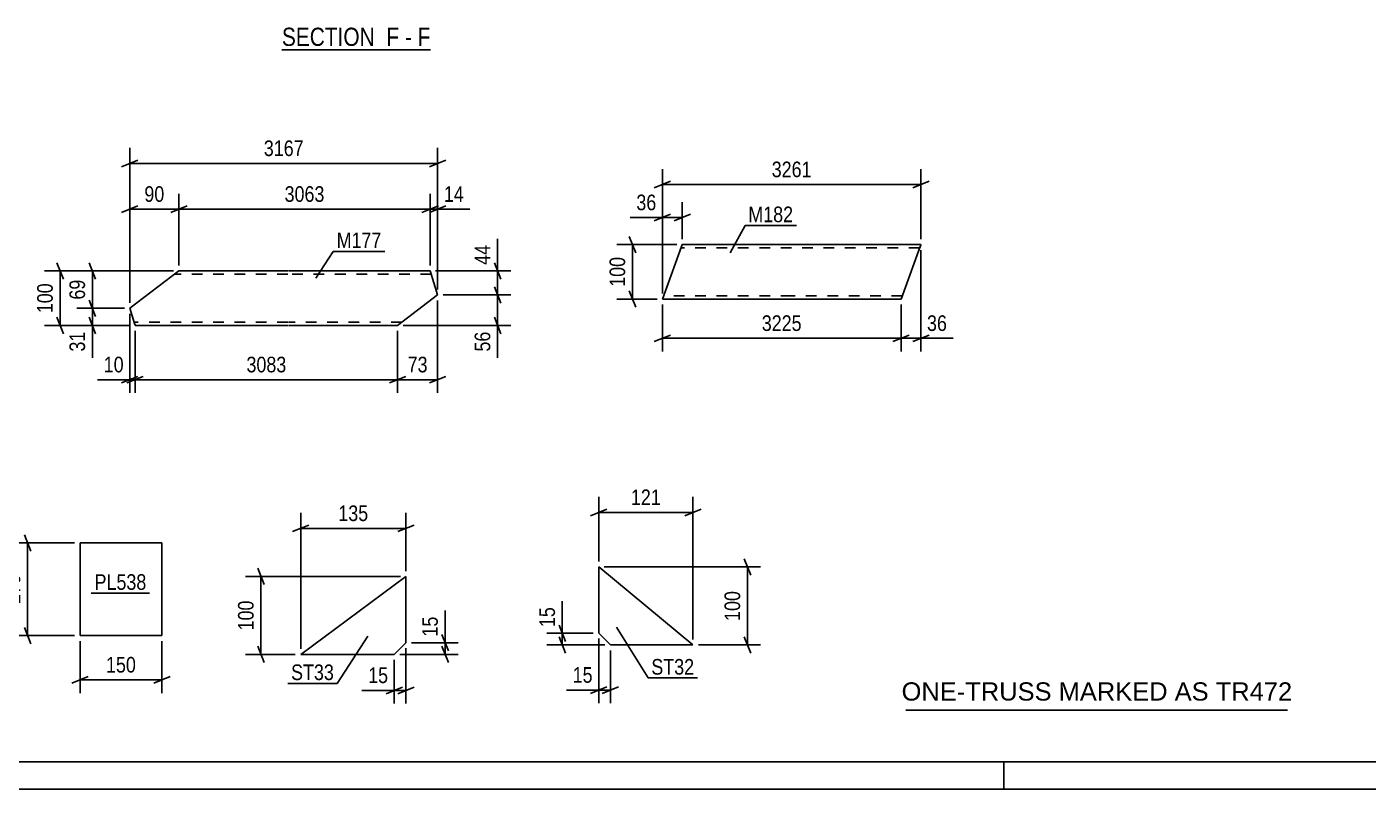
# Model space of a CAD drawing. Header units: millimetres. Extents: x 0 to 841, y 0 to 594.
# Drawn here: x 241.9 to 487.8, y 0 to 139.8 of the extents above; entities that cross this region are included whole.
import ezdxf

# ---------------------------------------------------------------- set-up
doc = ezdxf.new("R2010")
doc.units = ezdxf.units.MM
doc.linetypes.add('DXK_LINE_DOT2', pattern=[3.9198, 1.9599, -1.9599])
doc.styles.add('Arial', font='ARIAL.TTF', dxfattribs={"height": 0.2})
doc.styles.add('Arial Narrow', font='ARIALN.TTF', dxfattribs={"height": 0.2})

# ---------------------------------------------------------------- blocks, each defined once
blk = doc.blocks.new('Unknown-814521729-1135')
at = {"color": 5, "linetype": 'Continuous'}
for p, q in [((5, 5), (836, 5)), ((421, 0), (421, 5)), ((0, 0), (841, 0))]:
    blk.add_line(p, q, dxfattribs=at)
blk = doc.blocks.new('Unknown-814521729-14264')
at = {"color": 7, "linetype": 'Continuous'}
blk.add_line((403, 14.5), (473, 14.5), dxfattribs=at)
at = {"color": 7, "style": 'Arial'}
blk.add_text('ONE-TRUSS MARKED AS TR472', height=3.3428, dxfattribs=at).set_placement((402.24, 16.25))
blk = doc.blocks.new('Unknown-814521729-17 - 2369')
at = {"color": 6, "linetype": 'Continuous'}
blk.add_line((288.63, 135.57), (315.85, 135.57), dxfattribs=at)
at = {"color": 0, "linetype": 'Continuous'}
blk.add_wipeout([(306.74, 136.32), (306.74, 139.82), (288.63, 139.82), (288.63, 136.32)], dxfattribs=at)
at = {"color": 7, "linetype": 'Continuous', "style": 'Arial Narrow'}
blk.add_text('SECTION ', height=3.34, dxfattribs=at).set_placement((288.63, 136.32))
at = {"color": 0, "linetype": 'Continuous'}
blk.add_wipeout([(310.13, 136.32), (310.13, 139.82), (307.79, 139.82), (307.79, 136.32)], dxfattribs=at)
blk.add_wipeout([(312.45, 136.32), (312.45, 139.82), (311.18, 139.82), (311.18, 136.32)], dxfattribs=at)
at = {"color": 7, "linetype": 'Continuous', "style": 'Arial Narrow'}
blk.add_text('F', height=3.34, dxfattribs=at).set_placement((307.79, 136.32))
at = {"color": 0, "linetype": 'Continuous'}
blk.add_wipeout([(315.85, 136.32), (315.85, 139.82), (313.5, 139.82), (313.5, 136.32)], dxfattribs=at)
at = {"color": 7, "linetype": 'Continuous', "style": 'Arial Narrow'}
for s, p in [('-', (311.18, 136.32)), ('F', (313.5, 136.32))]:
    blk.add_text(s, height=3.34, dxfattribs=at).set_placement(p)
blk = doc.blocks.new('Part-814521729-2175 - 2161')
at = {"color": 2, "linetype": 'Continuous'}
for p, q in [((251.62, 45.17), (251.62, 28.17)), ((251.62, 45.17), (266.62, 45.17)), ((266.62, 45.17), (266.62, 28.17)), ((251.62, 28.17), (266.62, 28.17))]:
    blk.add_line(p, q, dxfattribs=at)
blk = doc.blocks.new('Part-814521729-1887 - 1871')
at = {"color": 2, "linetype": 'Continuous'}
for p, q in [((346.72, 40.75), (346.72, 28.61)), ((363.99, 26.46), (346.72, 40.75)), ((346.72, 28.61), (348.86, 26.46)), ((348.86, 26.46), (363.99, 26.46))]:
    blk.add_line(p, q, dxfattribs=at)
blk = doc.blocks.new('Part-814521729-1812 - 1796')
at = {"color": 2, "linetype": 'Continuous'}
for p, q in [((311.36, 39.01), (292.07, 24.72)), ((311.36, 39.01), (311.36, 26.87)), ((292.07, 24.72), (309.22, 24.72)), ((311.36, 26.87), (309.22, 24.72))]:
    blk.add_line(p, q, dxfattribs=at)
blk = doc.blocks.new('Part-814521729-5874 - 5868')
at = {"color": 2, "linetype": 'Continuous'}
for p, q in [((361.6, 98.68), (358.4, 89.88)), ((362.04, 99.88), (361.6, 98.68)), ((382.04, 99.88), (362.04, 99.88)), ((405.78, 99.88), (382.14, 99.88)), ((402.14, 89.88), (405.34, 98.68)), ((405.74, 99.79), (405.34, 98.68)), ((405.74, 99.79), (405.78, 99.88)), ((382.04, 89.88), (358.4, 89.88)), ((402.14, 89.88), (382.14, 89.88))]:
    blk.add_line(p, q, dxfattribs=at)
at = {"color": 7, "linetype": 'DXK_LINE_DOT2'}
for p, q in [((382.04, 99.28), (361.82, 99.28)), ((405.56, 99.28), (382.14, 99.28)), ((405.34, 98.68), (405.65, 99.53)), ((382.04, 90.48), (358.61, 90.48)), ((402.35, 90.48), (382.14, 90.48))]:
    blk.add_line(p, q, dxfattribs=at)
blk = doc.blocks.new('Part-814521729-5952 - 5946')
at = {"color": 2, "linetype": 'Continuous'}
for p, q in [((260.74, 88.19), (269.74, 95.04)), ((289.74, 95.04), (269.74, 95.04)), ((315.81, 95.04), (289.84, 95.04)), ((315.81, 95.04), (317.18, 90.64)), ((317.18, 90.64), (309.84, 85.04)), ((261.62, 85.39), (260.74, 88.19)), ((261.7, 85.13), (261.62, 85.39)), ((261.72, 85.04), (261.7, 85.13)), ((289.74, 85.04), (261.72, 85.04)), ((309.84, 85.04), (289.84, 85.04))]:
    blk.add_line(p, q, dxfattribs=at)
at = {"color": 7, "linetype": 'DXK_LINE_DOT2'}
for p, q in [((289.74, 94.44), (268.95, 94.44)), ((316, 94.44), (289.84, 94.44)), ((261.52, 85.69), (261.49, 85.78)), ((289.74, 85.64), (261.54, 85.64)), ((310.63, 85.64), (289.84, 85.64))]:
    blk.add_line(p, q, dxfattribs=at)
blk = doc.blocks.new('StraightDimension-814521729-2177 - 2161')
at = {"color": 7, "linetype": 'Continuous'}
for p, q in [((250.62, 45.17), (239.16, 45.17)), ((242.61, 43.67), (241.41, 46.67)), ((242.01, 28.17), (242.01, 45.17)), ((241.41, 29.67), (242.61, 26.67)), ((250.62, 28.17), (239.16, 28.17))]:
    blk.add_line(p, q, dxfattribs=at)
at = {"color": 0}
blk.add_wipeout([(241.26, 40.01), (237.06, 40.01), (237.06, 33.32), (241.26, 33.32)], dxfattribs=at)
at = {"color": 3, "style": 'Arial Narrow'}
blk.add_text('170', height=2.863, rotation=90.0002, dxfattribs=at).set_placement((240.66, 33.92))
blk = doc.blocks.new('StraightDimension-814521729-2188 - 2161')
at = {"color": 7, "linetype": 'Continuous'}
for p, q in [((251.62, 27.17), (251.62, 17.64)), ((266.62, 27.17), (266.62, 17.64)), ((253.12, 20.64), (250.12, 19.44)), ((251.62, 20.04), (266.62, 20.04)), ((265.12, 19.44), (268.12, 20.64))]:
    blk.add_line(p, q, dxfattribs=at)
at = {"color": 0}
blk.add_wipeout([(262.46, 20.79), (262.46, 24.99), (255.78, 24.99), (255.78, 20.79)], dxfattribs=at)
at = {"color": 3, "style": 'Arial Narrow'}
blk.add_text('150', height=2.863, dxfattribs=at).set_placement((256.38, 21.39))
blk = doc.blocks.new('StraightDimension-814521729-1889 - 1871')
at = {"color": 7, "linetype": 'Continuous'}
for p, q in [((346.72, 27.61), (346.72, 15.77)), ((348.86, 25.46), (348.86, 15.77)), ((345.22, 17.57), (348.22, 18.77)), ((346.72, 18.17), (348.86, 18.17)), ((350.36, 18.77), (347.36, 17.57))]:
    blk.add_line(p, q, dxfattribs=at)
at = {"color": 0}
blk.add_wipeout([(346.19, 18.92), (346.19, 23.12), (341.34, 23.12), (341.34, 18.92)], dxfattribs=at)
at = {"color": 7, "linetype": 'Continuous'}
blk.add_line((346.72, 18.17), (340.81, 18.17), dxfattribs=at)
blk.add_line((346.72, 18.17), (340.81, 18.17), dxfattribs=at)
at = {"color": 3, "style": 'Arial Narrow'}
blk.add_text('15', height=2.863, dxfattribs=at).set_placement((341.94, 19.52))
blk = doc.blocks.new('StraightDimension-814521729-1911 - 1871')
at = {"color": 7, "linetype": 'Continuous'}
for p, q in [((339.44, 30.11), (340.64, 27.11)), ((345.72, 28.61), (337.19, 28.61)), ((340.64, 24.96), (339.44, 27.96)), ((340.04, 26.46), (340.04, 28.61)), ((347.86, 26.46), (337.19, 26.46))]:
    blk.add_line(p, q, dxfattribs=at)
at = {"color": 0}
blk.add_wipeout([(339.29, 33.99), (335.09, 33.99), (335.09, 29.13), (339.29, 29.13)], dxfattribs=at)
at = {"color": 7, "linetype": 'Continuous'}
blk.add_line((340.04, 28.61), (340.04, 34.51), dxfattribs=at)
blk.add_line((340.04, 28.61), (340.04, 34.51), dxfattribs=at)
at = {"color": 3, "style": 'Arial Narrow'}
blk.add_text('15', height=2.863, rotation=90.0002, dxfattribs=at).set_placement((338.69, 29.73))
blk = doc.blocks.new('StraightDimension-814521729-1901 - 1871')
at = {"color": 7, "linetype": 'Continuous'}
for p, q in [((346.72, 41.75), (346.72, 53.6)), ((363.99, 27.46), (363.99, 53.6)), ((348.22, 51.35), (345.22, 50.15)), ((346.72, 50.75), (363.99, 50.75)), ((362.49, 50.15), (365.49, 51.35))]:
    blk.add_line(p, q, dxfattribs=at)
at = {"color": 0}
blk.add_wipeout([(358.7, 51.5), (358.7, 55.7), (352.01, 55.7), (352.01, 51.5)], dxfattribs=at)
at = {"color": 3, "style": 'Arial Narrow'}
blk.add_text('121', height=2.863, dxfattribs=at).set_placement((352.61, 52.1))
blk = doc.blocks.new('StraightDimension-814521729-1922 - 1871')
at = {"color": 7, "linetype": 'Continuous'}
for p, q in [((374.59, 39.25), (373.39, 42.25)), ((347.72, 40.75), (376.39, 40.75)), ((373.99, 26.46), (373.99, 40.75)), ((373.39, 27.96), (374.59, 24.96)), ((364.99, 26.46), (376.39, 26.46))]:
    blk.add_line(p, q, dxfattribs=at)
at = {"color": 0}
blk.add_wipeout([(373.24, 36.95), (369.04, 36.95), (369.04, 30.26), (373.24, 30.26)], dxfattribs=at)
at = {"color": 3, "style": 'Arial Narrow'}
blk.add_text('100', height=2.863, rotation=90.0002, dxfattribs=at).set_placement((372.64, 30.86))
blk = doc.blocks.new('StraightDimension-814521729-1814 - 1796')
at = {"color": 7, "linetype": 'Continuous'}
for p, q in [((317.96, 28.37), (319.16, 25.37)), ((310.22, 24.72), (320.96, 24.72)), ((312.36, 26.87), (320.96, 26.87)), ((319.16, 23.22), (317.96, 26.22)), ((318.56, 24.72), (318.56, 26.87))]:
    blk.add_line(p, q, dxfattribs=at)
at = {"color": 0}
blk.add_wipeout([(317.81, 32.25), (313.61, 32.25), (313.61, 27.39), (317.81, 27.39)], dxfattribs=at)
at = {"color": 7, "linetype": 'Continuous'}
blk.add_line((318.56, 26.87), (318.56, 32.77), dxfattribs=at)
blk.add_line((318.56, 26.87), (318.56, 32.77), dxfattribs=at)
at = {"color": 3, "style": 'Arial Narrow'}
blk.add_text('15', height=2.863, rotation=90.0002, dxfattribs=at).set_placement((317.21, 27.99))
blk = doc.blocks.new('StraightDimension-814521729-1853 - 1796')
at = {"color": 7, "linetype": 'Continuous'}
for p, q in [((311.36, 25.87), (311.36, 15.71)), ((309.22, 23.72), (309.22, 15.71)), ((307.72, 17.51), (310.72, 18.71)), ((309.22, 18.11), (311.36, 18.11)), ((312.86, 18.71), (309.86, 17.51))]:
    blk.add_line(p, q, dxfattribs=at)
at = {"color": 0}
blk.add_wipeout([(308.69, 18.86), (308.69, 23.06), (303.84, 23.06), (303.84, 18.86)], dxfattribs=at)
at = {"color": 7, "linetype": 'Continuous'}
blk.add_line((309.22, 18.11), (303.31, 18.11), dxfattribs=at)
blk.add_line((309.22, 18.11), (303.31, 18.11), dxfattribs=at)
at = {"color": 3, "style": 'Arial Narrow'}
blk.add_text('15', height=2.863, dxfattribs=at).set_placement((304.44, 19.46))
blk = doc.blocks.new('StraightDimension-814521729-1829 - 1796')
at = {"color": 7, "linetype": 'Continuous'}
for p, q in [((285.39, 37.51), (284.19, 40.51)), ((310.36, 39.01), (281.94, 39.01)), ((284.79, 24.72), (284.79, 39.01)), ((291.07, 24.72), (281.94, 24.72)), ((284.19, 26.22), (285.39, 23.22))]:
    blk.add_line(p, q, dxfattribs=at)
at = {"color": 0}
blk.add_wipeout([(284.04, 35.21), (279.84, 35.21), (279.84, 28.52), (284.04, 28.52)], dxfattribs=at)
at = {"color": 3, "style": 'Arial Narrow'}
blk.add_text('100', height=2.863, rotation=90.0002, dxfattribs=at).set_placement((283.44, 29.12))
blk = doc.blocks.new('StraightDimension-814521729-1841 - 1796')
at = {"color": 7, "linetype": 'Continuous'}
for p, q in [((292.07, 25.72), (292.07, 50.68)), ((311.36, 40.01), (311.36, 50.68)), ((293.57, 48.43), (290.57, 47.23)), ((292.07, 47.83), (311.36, 47.83)), ((309.86, 47.23), (312.86, 48.43))]:
    blk.add_line(p, q, dxfattribs=at)
at = {"color": 0}
blk.add_wipeout([(305.06, 48.58), (305.06, 52.78), (298.37, 52.78), (298.37, 48.58)], dxfattribs=at)
at = {"color": 3, "style": 'Arial Narrow'}
blk.add_text('135', height=2.863, dxfattribs=at).set_placement((298.97, 49.18))
blk = doc.blocks.new('StraightDimension-814521729-5929 - 5868')
at = {"color": 7, "linetype": 'Continuous'}
for p, q in [((358.4, 88.88), (358.4, 80.29)), ((402.14, 88.88), (402.14, 80.29)), ((359.9, 83.29), (356.9, 82.09)), ((358.4, 82.69), (402.14, 82.69)), ((400.64, 82.09), (403.64, 83.29))]:
    blk.add_line(p, q, dxfattribs=at)
at = {"color": 0}
blk.add_wipeout([(384.52, 83.44), (384.52, 87.64), (376.01, 87.64), (376.01, 83.44)], dxfattribs=at)
at = {"color": 3, "style": 'Arial Narrow'}
blk.add_text('3225', height=2.863, dxfattribs=at).set_placement((376.61, 84.04))
blk = doc.blocks.new('StraightDimension-814521729-11966 - 5868')
at = {"color": 7, "linetype": 'Continuous'}
for p, q in [((358.4, 90.88), (358.4, 113.74)), ((405.78, 100.88), (405.78, 113.74)), ((359.9, 111.49), (356.9, 110.29)), ((358.4, 110.89), (405.78, 110.89)), ((404.28, 110.29), (407.28, 111.49))]:
    blk.add_line(p, q, dxfattribs=at)
at = {"color": 0}
blk.add_wipeout([(386.34, 111.64), (386.34, 115.84), (377.83, 115.84), (377.83, 111.64)], dxfattribs=at)
at = {"color": 3, "style": 'Arial Narrow'}
blk.add_text('3261', height=2.863, dxfattribs=at).set_placement((378.43, 112.24))
blk = doc.blocks.new('StraightDimension-814521729-5917 - 5868')
at = {"color": 7, "linetype": 'Continuous'}
for p, q in [((405.78, 98.88), (405.78, 80.29)), ((402.14, 88.88), (402.14, 80.29)), ((400.64, 82.09), (403.64, 83.29)), ((402.14, 82.69), (405.78, 82.69)), ((407.28, 83.29), (404.28, 82.09))]:
    blk.add_line(p, q, dxfattribs=at)
at = {"color": 0}
blk.add_wipeout([(411.16, 83.44), (411.16, 87.64), (406.3, 87.64), (406.3, 83.44)], dxfattribs=at)
at = {"color": 7, "linetype": 'Continuous'}
blk.add_line((405.78, 82.69), (411.68, 82.69), dxfattribs=at)
blk.add_line((405.78, 82.69), (411.68, 82.69), dxfattribs=at)
at = {"color": 3, "style": 'Arial Narrow'}
blk.add_text('36', height=2.863, dxfattribs=at).set_placement((406.9, 84.04))
blk = doc.blocks.new('StraightDimension-814521729-5877 - 5868')
at = {"color": 7, "linetype": 'Continuous'}
for p, q in [((352.31, 101.38), (353.51, 98.38)), ((361.04, 99.88), (350.06, 99.88)), ((352.91, 89.88), (352.91, 99.88)), ((353.51, 88.38), (352.31, 91.38)), ((357.4, 89.88), (350.06, 89.88))]:
    blk.add_line(p, q, dxfattribs=at)
at = {"color": 0}
blk.add_wipeout([(352.16, 98.23), (347.96, 98.23), (347.96, 91.54), (352.16, 91.54)], dxfattribs=at)
at = {"color": 3, "style": 'Arial Narrow'}
blk.add_text('100', height=2.863, rotation=90.0002, dxfattribs=at).set_placement((351.56, 92.14))
blk = doc.blocks.new('StraightDimension-814521729-5892 - 5868')
at = {"color": 7, "linetype": 'Continuous'}
for p, q in [((358.4, 90.88), (358.4, 107.68)), ((362.04, 100.88), (362.04, 107.68)), ((356.9, 104.23), (359.9, 105.43)), ((358.4, 104.83), (362.04, 104.83)), ((363.54, 105.43), (360.54, 104.23))]:
    blk.add_line(p, q, dxfattribs=at)
at = {"color": 0}
blk.add_wipeout([(357.87, 105.58), (357.87, 109.78), (353.01, 109.78), (353.01, 105.58)], dxfattribs=at)
at = {"color": 7, "linetype": 'Continuous'}
blk.add_line((358.4, 104.83), (352.49, 104.83), dxfattribs=at)
blk.add_line((358.4, 104.83), (352.49, 104.83), dxfattribs=at)
at = {"color": 3, "style": 'Arial Narrow'}
blk.add_text('36', height=2.863, dxfattribs=at).set_placement((353.61, 106.18))
blk = doc.blocks.new('StraightDimension-814521729-6008 - 5946')
at = {"color": 7, "linetype": 'Continuous'}
for p, q in [((260.74, 87.19), (260.74, 72.7)), ((261.72, 84.04), (261.72, 72.7)), ((259.24, 74.5), (262.24, 75.7)), ((263.22, 75.7), (260.22, 74.5)), ((260.74, 75.1), (261.72, 75.1))]:
    blk.add_line(p, q, dxfattribs=at)
at = {"color": 0}
blk.add_wipeout([(260.22, 75.85), (260.22, 80.05), (255.36, 80.05), (255.36, 75.85)], dxfattribs=at)
at = {"color": 7, "linetype": 'Continuous'}
blk.add_line((260.74, 75.1), (254.84, 75.1), dxfattribs=at)
blk.add_line((260.74, 75.1), (254.84, 75.1), dxfattribs=at)
at = {"color": 3, "style": 'Arial Narrow'}
blk.add_text('10', height=2.863, dxfattribs=at).set_placement((255.96, 76.45))
blk = doc.blocks.new('StraightDimension-814521729-5984 - 5946')
at = {"color": 7, "linetype": 'Continuous'}
for p, q in [((261.72, 84.04), (261.72, 72.7)), ((309.84, 84.04), (309.84, 72.7)), ((263.22, 75.7), (260.22, 74.5)), ((261.72, 75.1), (309.84, 75.1)), ((308.34, 74.5), (311.34, 75.7))]:
    blk.add_line(p, q, dxfattribs=at)
at = {"color": 0}
blk.add_wipeout([(290.04, 75.85), (290.04, 80.05), (281.53, 80.05), (281.53, 75.85)], dxfattribs=at)
at = {"color": 3, "style": 'Arial Narrow'}
blk.add_text('3083', height=2.863, dxfattribs=at).set_placement((282.13, 76.45))
blk = doc.blocks.new('StraightDimension-814521729-6043 - 5946')
at = {"color": 7, "linetype": 'Continuous'}
for p, q in [((269.74, 96.04), (269.74, 109.22)), ((315.81, 96.04), (315.81, 109.22)), ((271.24, 106.97), (268.24, 105.77)), ((269.74, 106.37), (315.81, 106.37)), ((314.31, 105.77), (317.31, 106.97))]:
    blk.add_line(p, q, dxfattribs=at)
at = {"color": 0}
blk.add_wipeout([(297.03, 107.12), (297.03, 111.32), (288.52, 111.32), (288.52, 107.12)], dxfattribs=at)
at = {"color": 3, "style": 'Arial Narrow'}
blk.add_text('3063', height=2.863, dxfattribs=at).set_placement((289.12, 107.72))
blk = doc.blocks.new('StraightDimension-814521729-5955 - 5946')
at = {"color": 7, "linetype": 'Continuous'}
for p, q in [((260.74, 89.19), (260.74, 117.62)), ((317.18, 91.64), (317.18, 117.62)), ((262.24, 115.37), (259.24, 114.17)), ((260.74, 114.77), (317.18, 114.77)), ((315.68, 114.17), (318.68, 115.37))]:
    blk.add_line(p, q, dxfattribs=at)
at = {"color": 0}
blk.add_wipeout([(293.22, 115.52), (293.22, 119.72), (284.71, 119.72), (284.71, 115.52)], dxfattribs=at)
at = {"color": 3, "style": 'Arial Narrow'}
blk.add_text('3167', height=2.863, dxfattribs=at).set_placement((285.31, 116.12))
blk = doc.blocks.new('StraightDimension-814521729-5966 - 5946')
at = {"color": 7, "linetype": 'Continuous'}
for p, q in [((317.18, 89.64), (317.18, 72.7)), ((309.84, 84.04), (309.84, 72.7)), ((308.34, 74.5), (311.34, 75.7)), ((309.84, 75.1), (317.18, 75.1)), ((318.68, 75.7), (315.68, 74.5))]:
    blk.add_line(p, q, dxfattribs=at)
at = {"color": 0}
blk.add_wipeout([(315.94, 75.85), (315.94, 80.05), (311.08, 80.05), (311.08, 75.85)], dxfattribs=at)
at = {"color": 3, "style": 'Arial Narrow'}
blk.add_text('73', height=2.863, dxfattribs=at).set_placement((311.68, 76.45))
blk = doc.blocks.new('StraightDimension-814521729-6026 - 5946')
at = {"color": 7, "linetype": 'Continuous'}
for p, q in [((315.81, 96.04), (315.81, 109.22)), ((317.18, 91.64), (317.18, 109.22)), ((314.31, 105.77), (317.31, 106.97)), ((318.68, 106.97), (315.68, 105.77)), ((315.81, 106.37), (317.18, 106.37))]:
    blk.add_line(p, q, dxfattribs=at)
at = {"color": 0}
blk.add_wipeout([(322.56, 107.12), (322.56, 111.32), (317.71, 111.32), (317.71, 107.12)], dxfattribs=at)
at = {"color": 7, "linetype": 'Continuous'}
blk.add_line((317.18, 106.37), (323.09, 106.37), dxfattribs=at)
blk.add_line((317.18, 106.37), (323.09, 106.37), dxfattribs=at)
at = {"color": 3, "style": 'Arial Narrow'}
blk.add_text('14', height=2.863, dxfattribs=at).set_placement((318.31, 107.72))
blk = doc.blocks.new('StraightDimension-814521729-6067 - 5946')
at = {"color": 7, "linetype": 'Continuous'}
for p, q in [((260.74, 89.19), (260.74, 109.22)), ((269.74, 96.04), (269.74, 109.22)), ((259.24, 105.77), (262.24, 106.97)), ((260.74, 106.37), (269.74, 106.37)), ((271.24, 106.97), (268.24, 105.77))]:
    blk.add_line(p, q, dxfattribs=at)
at = {"color": 0}
blk.add_wipeout([(267.67, 107.12), (267.67, 111.32), (262.81, 111.32), (262.81, 107.12)], dxfattribs=at)
at = {"color": 3, "style": 'Arial Narrow'}
blk.add_text('90', height=2.863, dxfattribs=at).set_placement((263.41, 107.72))
blk = doc.blocks.new('StraightDimension-814521729-6085 - 5946')
at = {"color": 7, "linetype": 'Continuous'}
for p, q in [((253.28, 89.69), (254.48, 86.69)), ((259.74, 88.19), (251.03, 88.19)), ((254.48, 83.54), (253.28, 86.54)), ((253.88, 85.04), (253.88, 88.19)), ((260.72, 85.04), (251.03, 85.04))]:
    blk.add_line(p, q, dxfattribs=at)
at = {"color": 0}
blk.add_wipeout([(253.13, 84.52), (248.93, 84.52), (248.93, 79.66), (253.13, 79.66)], dxfattribs=at)
at = {"color": 7, "linetype": 'Continuous'}
blk.add_line((253.88, 85.04), (253.88, 79.14), dxfattribs=at)
blk.add_line((253.88, 85.04), (253.88, 79.14), dxfattribs=at)
at = {"color": 3, "style": 'Arial Narrow'}
blk.add_text('31', height=2.863, rotation=90.0002, dxfattribs=at).set_placement((252.53, 80.26))
blk = doc.blocks.new('StraightDimension-814521729-6109 - 5946')
at = {"color": 7, "linetype": 'Continuous'}
for p, q in [((253.28, 96.54), (254.48, 93.54)), ((268.74, 95.04), (251.03, 95.04)), ((253.88, 88.19), (253.88, 95.04)), ((254.48, 86.69), (253.28, 89.69)), ((259.74, 88.19), (251.03, 88.19))]:
    blk.add_line(p, q, dxfattribs=at)
at = {"color": 0}
blk.add_wipeout([(253.13, 94.04), (248.93, 94.04), (248.93, 89.19), (253.13, 89.19)], dxfattribs=at)
at = {"color": 3, "style": 'Arial Narrow'}
blk.add_text('69', height=2.863, rotation=90.0002, dxfattribs=at).set_placement((252.53, 89.79))
blk = doc.blocks.new('StraightDimension-814521729-6134 - 5946')
at = {"color": 7, "linetype": 'Continuous'}
for p, q in [((327.58, 92.14), (328.78, 89.14)), ((318.18, 90.64), (330.58, 90.64)), ((328.18, 85.04), (328.18, 90.64)), ((328.78, 83.54), (327.58, 86.54)), ((310.84, 85.04), (330.58, 85.04))]:
    blk.add_line(p, q, dxfattribs=at)
at = {"color": 0}
blk.add_wipeout([(327.43, 84.52), (323.23, 84.52), (323.23, 79.66), (327.43, 79.66)], dxfattribs=at)
at = {"color": 7, "linetype": 'Continuous'}
blk.add_line((328.18, 85.04), (328.18, 79.14), dxfattribs=at)
blk.add_line((328.18, 85.04), (328.18, 79.14), dxfattribs=at)
at = {"color": 3, "style": 'Arial Narrow'}
blk.add_text('56', height=2.863, rotation=90.0002, dxfattribs=at).set_placement((326.83, 80.26))
blk = doc.blocks.new('StraightDimension-814521729-6158 - 5946')
at = {"color": 7, "linetype": 'Continuous'}
for p, q in [((327.58, 96.54), (328.78, 93.54)), ((316.81, 95.04), (330.58, 95.04)), ((328.18, 90.64), (328.18, 95.04)), ((328.78, 89.14), (327.58, 92.14)), ((318.18, 90.64), (330.58, 90.64))]:
    blk.add_line(p, q, dxfattribs=at)
at = {"color": 0}
blk.add_wipeout([(327.43, 100.42), (323.23, 100.42), (323.23, 95.57), (327.43, 95.57)], dxfattribs=at)
at = {"color": 7, "linetype": 'Continuous'}
blk.add_line((328.18, 95.04), (328.18, 100.95), dxfattribs=at)
blk.add_line((328.18, 95.04), (328.18, 100.95), dxfattribs=at)
at = {"color": 3, "style": 'Arial Narrow'}
blk.add_text('44', height=2.863, rotation=90.0002, dxfattribs=at).set_placement((326.83, 96.17))
blk = doc.blocks.new('StraightDimension-814521729-6183 - 5946')
at = {"color": 7, "linetype": 'Continuous'}
for p, q in [((247.36, 96.54), (248.56, 93.54)), ((268.74, 95.04), (245.11, 95.04)), ((247.96, 85.04), (247.96, 95.04)), ((248.56, 83.54), (247.36, 86.54)), ((260.72, 85.04), (245.11, 85.04))]:
    blk.add_line(p, q, dxfattribs=at)
at = {"color": 0}
blk.add_wipeout([(247.21, 93.38), (243.01, 93.38), (243.01, 86.7), (247.21, 86.7)], dxfattribs=at)
at = {"color": 3, "style": 'Arial Narrow'}
blk.add_text('100', height=2.863, rotation=90.0002, dxfattribs=at).set_placement((246.61, 87.3))
blk = doc.blocks.new('Mark-814521729-2173 - 2161')
at = {"color": 0}
blk.add_wipeout([(263.78, 36.56), (263.78, 39.56), (254.28, 39.56), (254.28, 36.56)], dxfattribs=at)
blk.add_wipeout([(263.78, 36.56), (263.78, 39.56), (254.28, 39.56), (254.28, 36.56)], dxfattribs=at)
at = {"color": 30, "linetype": 'Continuous'}
blk.add_line((253.68, 35.96), (264.38, 35.96), dxfattribs=at)
at = {"color": 3, "style": 'Arial Narrow'}
blk.add_text('PL538', height=2.863, dxfattribs=at).set_placement((254.28, 36.56))
blk = doc.blocks.new('Mark-814521729-1883 - 1871')
at = {"color": 0}
blk.add_wipeout([(364.21, 21.01), (364.21, 24.01), (356.36, 24.01), (356.36, 21.01)], dxfattribs=at)
blk.add_wipeout([(364.21, 21.01), (364.21, 24.01), (356.36, 24.01), (356.36, 21.01)], dxfattribs=at)
at = {"color": 30, "linetype": 'Continuous'}
for p, q in [((349.99, 29.69), (355.76, 20.41)), ((355.76, 20.41), (364.81, 20.41))]:
    blk.add_line(p, q, dxfattribs=at)
at = {"color": 3, "style": 'Arial Narrow'}
blk.add_text('ST32', height=2.863, dxfattribs=at).set_placement((356.36, 21.01))
blk = doc.blocks.new('Mark-814521729-1808 - 1796')
at = {"color": 0}
blk.add_wipeout([(298.17, 20.01), (298.17, 23.01), (290.31, 23.01), (290.31, 20.01)], dxfattribs=at)
blk.add_wipeout([(298.17, 20.01), (298.17, 23.01), (290.31, 23.01), (290.31, 20.01)], dxfattribs=at)
at = {"color": 30, "linetype": 'Continuous'}
for p in [(304.39, 28.07), (289.71, 19.41)]:
    blk.add_line(p, (298.77, 19.41), dxfattribs=at)
at = {"color": 3, "style": 'Arial Narrow'}
blk.add_text('ST33', height=2.863, dxfattribs=at).set_placement((290.31, 20.01))
blk = doc.blocks.new('Mark-814521729-5870 - 5868')
at = {"color": 0}
blk.add_wipeout([(382.36, 103.99), (382.36, 106.99), (374.14, 106.99), (374.14, 103.99)], dxfattribs=at)
blk.add_wipeout([(382.36, 103.99), (382.36, 106.99), (374.14, 106.99), (374.14, 103.99)], dxfattribs=at)
at = {"color": 30, "linetype": 'Continuous'}
for p, q in [((370.8, 98.39), (373.54, 103.39)), ((373.54, 103.39), (382.96, 103.39))]:
    blk.add_line(p, q, dxfattribs=at)
at = {"color": 3, "style": 'Arial Narrow'}
blk.add_text('M182', height=2.863, dxfattribs=at).set_placement((374.14, 103.99))
blk = doc.blocks.new('Mark-814521729-5948 - 5946')
at = {"color": 0}
blk.add_wipeout([(306.87, 99.23), (306.87, 102.23), (298.65, 102.23), (298.65, 99.23)], dxfattribs=at)
blk.add_wipeout([(306.87, 99.23), (306.87, 102.23), (298.65, 102.23), (298.65, 99.23)], dxfattribs=at)
at = {"color": 30, "linetype": 'Continuous'}
for p, q in [((294.82, 93.71), (298.05, 98.63)), ((298.05, 98.63), (307.47, 98.63))]:
    blk.add_line(p, q, dxfattribs=at)
at = {"color": 3, "style": 'Arial Narrow'}
blk.add_text('M177', height=2.863, dxfattribs=at).set_placement((298.65, 99.23))

msp = doc.modelspace()

# ---------------------------------------------------------------- block references
for name in ['Unknown-814521729-1135', 'Part-814521729-5874 - 5868', 'Part-814521729-5952 - 5946', 'Part-814521729-2175 - 2161', 'Part-814521729-1887 - 1871', 'Part-814521729-1812 - 1796', 'Unknown-814521729-14264']:
    msp.add_blockref(name, (0, 0))

# ---------------------------------------------------------------- next in the draw order: block references
for name in ['Unknown-814521729-17 - 2369', 'StraightDimension-814521729-11966 - 5868', 'StraightDimension-814521729-6043 - 5946', 'StraightDimension-814521729-5929 - 5868', 'StraightDimension-814521729-6008 - 5946', 'StraightDimension-814521729-2177 - 2161', 'Mark-814521729-2173 - 2161', 'StraightDimension-814521729-1814 - 1796', 'StraightDimension-814521729-1889 - 1871']:
    msp.add_blockref(name, (0, 0))

# ---------------------------------------------------------------- next in the draw order: block references
for name in ['StraightDimension-814521729-5955 - 5946', 'Mark-814521729-5870 - 5868', 'StraightDimension-814521729-5877 - 5868', 'StraightDimension-814521729-5917 - 5868', 'StraightDimension-814521729-5984 - 5946', 'StraightDimension-814521729-1911 - 1871', 'StraightDimension-814521729-2188 - 2161', 'StraightDimension-814521729-1853 - 1796']:
    msp.add_blockref(name, (0, 0))

# ---------------------------------------------------------------- next in the draw order: block references
for name in ['StraightDimension-814521729-6067 - 5946', 'StraightDimension-814521729-6026 - 5946', 'StraightDimension-814521729-5892 - 5868', 'Mark-814521729-5948 - 5946', 'StraightDimension-814521729-5966 - 5946', 'StraightDimension-814521729-1901 - 1871', 'StraightDimension-814521729-1829 - 1796']:
    msp.add_blockref(name, (0, 0))

# ---------------------------------------------------------------- next in the draw order: block references
for name in ['StraightDimension-814521729-6134 - 5946', 'StraightDimension-814521729-6085 - 5946', 'StraightDimension-814521729-1841 - 1796', 'StraightDimension-814521729-1922 - 1871']:
    msp.add_blockref(name, (0, 0))

# ---------------------------------------------------------------- next in the draw order: block references
for name in ['StraightDimension-814521729-6158 - 5946', 'StraightDimension-814521729-6109 - 5946', 'Mark-814521729-1883 - 1871', 'Mark-814521729-1808 - 1796']:
    msp.add_blockref(name, (0, 0))

# ---------------------------------------------------------------- next in the draw order: block references
msp.add_blockref('StraightDimension-814521729-6183 - 5946', (0, 0))

doc.saveas('drawing.dxf')
